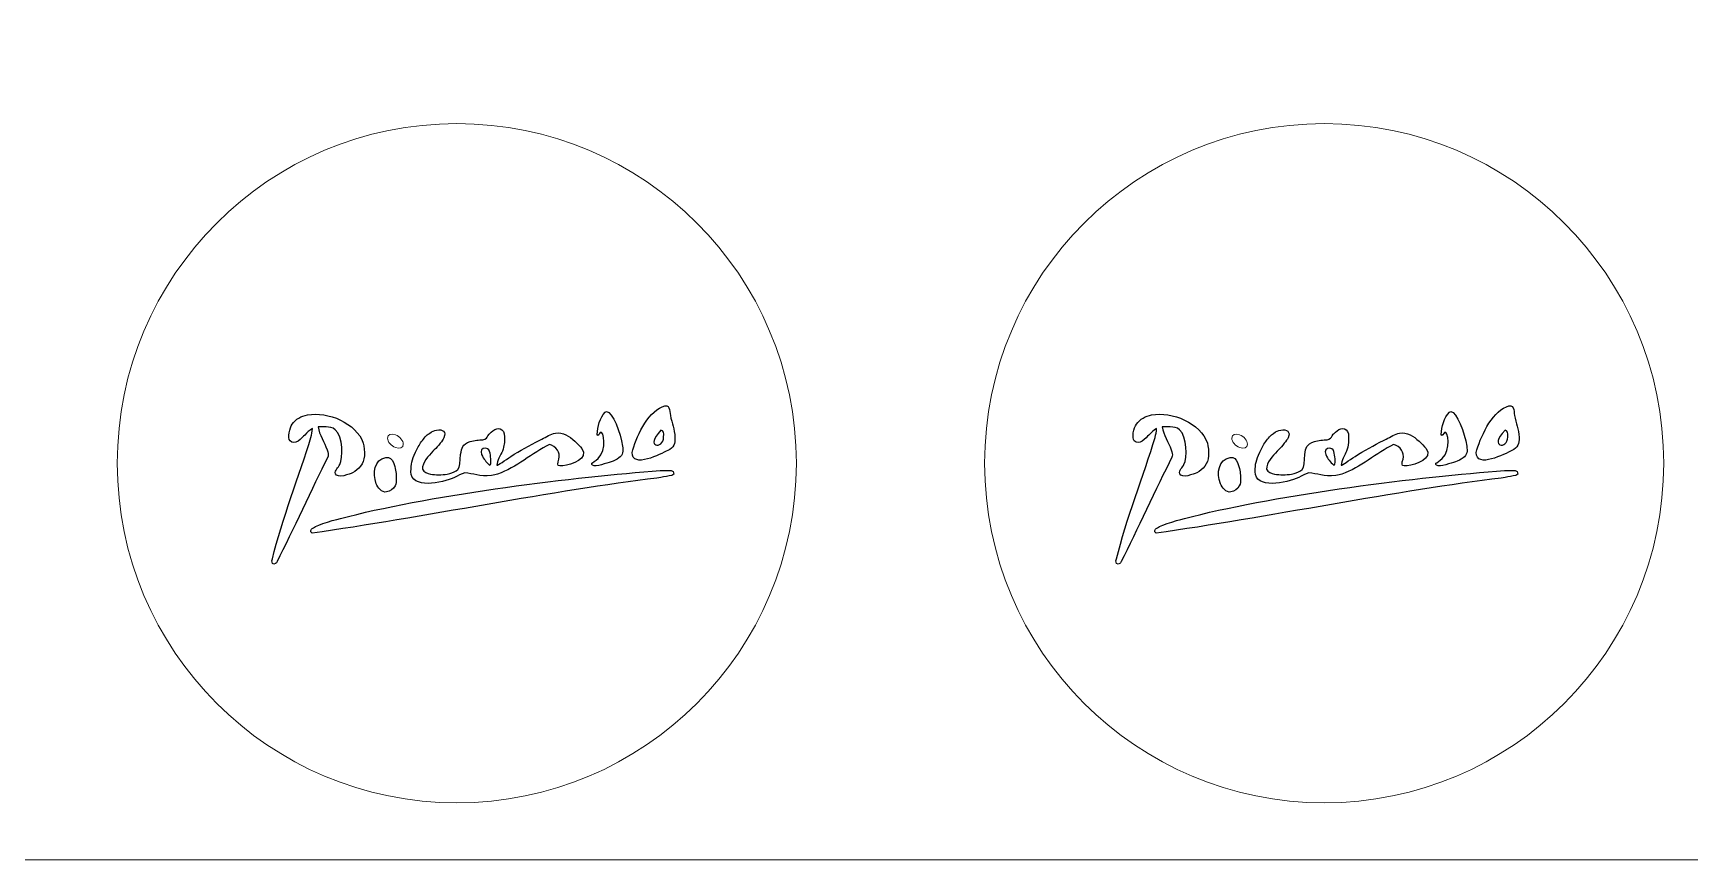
# Model space of a CAD drawing. Header units: millimetres. Extents: x -676 to 660, y -238 to 366.
# Drawn here: x 558.3 to 622.6, y 208.4 to 240.5 of the extents above; entities that cross this region are included whole.
import ezdxf

# ---------------------------------------------------------------- set-up
doc = ezdxf.new("R2010")
doc.units = ezdxf.units.MM
doc.header["$MEASUREMENT"] = 0
doc.layers.add('layer 1', color=7, linetype='Continuous')

msp = doc.modelspace()

# ---------------------------------------------------------------- linework, layer by layer
at = {"layer": 'layer 1', "color": 250, "lineweight": 20}
for points, knots in [([(221.6275, 362.1824), (221.6275, 362.1824), (457.0516, 362.1824), (457.0516, 362.1824), (457.0516, 362.1824), (457.0516, 362.1824), (659.621, 362.1824), (659.621, 362.1824), (659.621, 362.1824), (659.621, 362.1824), (659.621, 208.4226), (659.621, 208.4226), (659.621, 208.4226), (659.621, 208.4226), (457.0516, 208.4226), (457.0516, 208.4226), (457.0516, 208.4226), (457.0516, 208.4226), (221.6275, 208.4226), (221.6275, 208.4226), (221.6275, 208.4226), (221.6275, 208.4226), (221.6275, 362.1824), (221.6275, 362.1824)], [0, 0, 0, 0, 0.1428571, 0.1428571, 0.1428571, 0.1428571, 0.2857143, 0.2857143, 0.2857143, 0.2857143, 0.4285714, 0.4285714, 0.4285714, 0.4285714, 0.5714286, 0.5714286, 0.5714286, 0.5714286, 0.7142857, 0.7142857, 0.7142857, 0.7142857, 1, 1, 1, 1]), ([(574.7634, 236.9635), (582.0342, 236.9635), (587.9285, 231.0692), (587.9285, 223.7984), (587.9285, 223.7984), (587.9285, 216.5276), (582.0342, 210.6333), (574.7634, 210.6333), (574.7634, 210.6333), (567.4926, 210.6333), (561.5983, 216.5276), (561.5983, 223.7984), (561.5983, 223.7984), (561.5983, 231.0692), (567.4926, 236.9635), (574.7634, 236.9635)], [0, 0, 0, 0, 0.2, 0.2, 0.2, 0.2, 0.4, 0.4, 0.4, 0.4, 0.6, 0.6, 0.6, 0.6, 1, 1, 1, 1]), ([(608.3954, 236.9635), (615.6662, 236.9635), (621.5605, 231.0692), (621.5605, 223.7984), (621.5605, 223.7984), (621.5605, 216.5276), (615.6662, 210.6333), (608.3954, 210.6333), (608.3954, 210.6333), (601.1246, 210.6333), (595.2303, 216.5276), (595.2303, 223.7984), (595.2303, 223.7984), (595.2303, 231.0692), (601.1246, 236.9635), (608.3954, 236.9635)], [0, 0, 0, 0, 0.2, 0.2, 0.2, 0.2, 0.4, 0.4, 0.4, 0.4, 0.6, 0.6, 0.6, 0.6, 1, 1, 1, 1]), ([(572.3839, 224.9013), (572.552, 224.8386), (572.6883, 224.6764), (572.6883, 224.539), (572.6883, 224.539), (572.6883, 224.4016), (572.552, 224.341), (572.3839, 224.4037), (572.3839, 224.4037), (572.2158, 224.4664), (572.0796, 224.6286), (572.0796, 224.766), (572.0796, 224.766), (572.0796, 224.9034), (572.2158, 224.964), (572.3839, 224.9013)], [0, 0, 0, 0, 0.2, 0.2, 0.2, 0.2, 0.4, 0.4, 0.4, 0.4, 0.6, 0.6, 0.6, 0.6, 1, 1, 1, 1]), ([(605.1158, 224.9013), (605.2839, 224.8386), (605.4202, 224.6764), (605.4202, 224.539), (605.4202, 224.539), (605.4202, 224.4016), (605.2839, 224.341), (605.1158, 224.4037), (605.1158, 224.4037), (604.9477, 224.4664), (604.8115, 224.6286), (604.8115, 224.766), (604.8115, 224.766), (604.8115, 224.9034), (604.9477, 224.964), (605.1158, 224.9013)], [0, 0, 0, 0, 0.2, 0.2, 0.2, 0.2, 0.4, 0.4, 0.4, 0.4, 0.6, 0.6, 0.6, 0.6, 1, 1, 1, 1])]:
    msp.add_open_spline(points, degree=3, knots=knots, dxfattribs=at)
at = {"layer": 'layer 1', "color": 250}
for points, knots in [([(581.5582, 224.2131), (581.5582, 223.5729), (582.68, 224.1616), (582.9395, 224.2913), (582.9395, 224.2913), (583.1707, 224.4069), (583.2338, 224.5473), (583.2223, 224.8041), (583.2223, 224.8041), (583.2087, 225.1055), (583.1021, 225.3545), (583.0437, 225.6465), (583.0437, 225.6465), (583.0147, 225.8497), (583.0337, 226.1187), (582.7265, 225.99), (582.7265, 225.99), (582.1394, 225.7437), (581.697, 224.7682), (581.5582, 224.2131)], [0, 0, 0, 0, 0.1666667, 0.1666667, 0.1666667, 0.1666667, 0.3333333, 0.3333333, 0.3333333, 0.3333333, 0.5, 0.5, 0.5, 0.5, 0.6666667, 0.6666667, 0.6666667, 0.6666667, 1, 1, 1, 1]), ([(614.2901, 224.2131), (614.2901, 223.5729), (615.4119, 224.1616), (615.6714, 224.2913), (615.6714, 224.2913), (615.9026, 224.4069), (615.9657, 224.5473), (615.9542, 224.8041), (615.9542, 224.8041), (615.9406, 225.1055), (615.834, 225.3545), (615.7756, 225.6465), (615.7756, 225.6465), (615.7466, 225.8497), (615.7656, 226.1187), (615.4584, 225.99), (615.4584, 225.99), (614.8713, 225.7437), (614.4289, 224.7682), (614.2901, 224.2131)], [0, 0, 0, 0, 0.1666667, 0.1666667, 0.1666667, 0.1666667, 0.3333333, 0.3333333, 0.3333333, 0.3333333, 0.5, 0.5, 0.5, 0.5, 0.6666667, 0.6666667, 0.6666667, 0.6666667, 1, 1, 1, 1]), ([(568.2993, 224.6619), (568.4747, 224.4604), (568.7546, 224.7792), (568.866, 224.8907), (568.866, 224.8907), (568.975, 224.9996), (569.0196, 225.0634), (569.1668, 225.1415), (569.1668, 225.1415), (569.1555, 225.0398), (569.1356, 224.8957), (569.1071, 224.7996), (569.1071, 224.7996), (568.6864, 223.3822), (567.9602, 221.5646), (567.615, 220.0953), (567.615, 220.0953), (567.615, 220.0953), (567.589, 220.0171), (567.589, 220.0171), (567.589, 220.0171), (567.58, 219.815), (567.7588, 219.9071), (567.7714, 219.9389), (567.7714, 219.9389), (567.7714, 219.9389), (567.7975, 219.991), (567.7975, 219.991), (567.7975, 219.991), (568.3674, 221.1314), (569.1825, 222.8803), (569.7583, 224.0306), (569.7583, 224.0306), (569.7806, 224.0912), (569.7869, 224.1582), (569.7583, 224.2391), (569.7583, 224.2391), (569.7496, 224.2652), (569.7409, 224.2913), (569.7322, 224.3173), (569.7322, 224.3173), (569.6345, 224.6106), (569.4308, 224.8987), (569.3872, 225.2034), (569.3872, 225.2034), (569.3872, 225.2034), (569.4394, 225.2034), (569.4394, 225.2034), (569.4394, 225.2034), (569.4394, 225.2034), (569.6949, 225.2034), (569.6949, 225.2034), (569.6949, 225.2034), (569.8272, 225.2034), (569.9492, 225.1906), (570.0525, 225.0955), (570.0525, 225.0955), (570.3513, 224.8206), (570.3628, 224.0171), (570.2262, 223.7419), (570.2262, 223.7419), (570.1774, 223.6434), (570.0166, 223.5175), (570.06, 223.3875), (570.06, 223.3875), (570.1256, 223.1907), (570.6208, 223.3782), (570.7194, 223.4276), (570.7194, 223.4276), (570.9684, 223.5524), (571.1543, 223.7662), (571.1797, 224.0824), (571.1797, 224.0824), (571.1938, 224.2581), (571.1668, 224.4443), (571.1334, 224.5779), (571.1334, 224.5779), (570.8749, 225.3535), (569.7558, 225.8229), (568.9736, 225.6703), (568.9736, 225.6703), (568.7336, 225.6235), (568.5163, 225.5141), (568.382, 225.3106), (568.382, 225.3106), (568.2834, 225.1613), (568.1875, 224.7904), (568.2993, 224.6619)], [0, 0, 0, 0, 0.0434783, 0.0434783, 0.0434783, 0.0434783, 0.0869565, 0.0869565, 0.0869565, 0.0869565, 0.1304348, 0.1304348, 0.1304348, 0.1304348, 0.173913, 0.173913, 0.173913, 0.173913, 0.2173913, 0.2173913, 0.2173913, 0.2173913, 0.2608696, 0.2608696, 0.2608696, 0.2608696, 0.3043478, 0.3043478, 0.3043478, 0.3043478, 0.3478261, 0.3478261, 0.3478261, 0.3478261, 0.3913043, 0.3913043, 0.3913043, 0.3913043, 0.4347826, 0.4347826, 0.4347826, 0.4347826, 0.4782609, 0.4782609, 0.4782609, 0.4782609, 0.5217391, 0.5217391, 0.5217391, 0.5217391, 0.5652174, 0.5652174, 0.5652174, 0.5652174, 0.6086957, 0.6086957, 0.6086957, 0.6086957, 0.6521739, 0.6521739, 0.6521739, 0.6521739, 0.6956522, 0.6956522, 0.6956522, 0.6956522, 0.7391304, 0.7391304, 0.7391304, 0.7391304, 0.7826087, 0.7826087, 0.7826087, 0.7826087, 0.826087, 0.826087, 0.826087, 0.826087, 0.8695652, 0.8695652, 0.8695652, 0.8695652, 0.9130435, 0.9130435, 0.9130435, 0.9130435, 1, 1, 1, 1]), ([(580.5157, 225.7768), (580.3059, 225.567), (580.2218, 225.1965), (580.2029, 224.9167), (580.2029, 224.9167), (580.2294, 224.7998), (580.3008, 224.961), (580.3278, 224.9829), (580.3278, 224.9829), (580.4675, 225.0963), (580.5898, 224.299), (580.2417, 223.9841), (580.2417, 223.9841), (580.1399, 223.8921), (580.0185, 223.807), (579.9944, 223.7961), (579.9944, 223.7961), (579.9944, 223.7961), (579.9944, 223.744), (579.9944, 223.744), (579.9944, 223.744), (579.9944, 223.744), (580.0205, 223.7179), (580.0205, 223.7179), (580.0205, 223.7179), (580.1664, 223.6449), (580.5753, 223.8045), (580.7502, 223.8482), (580.7502, 223.8482), (580.8454, 223.8799), (580.964, 223.9301), (581.0499, 224.0005), (581.0499, 224.0005), (581.2102, 224.1318), (581.2193, 224.257), (581.1906, 224.4627), (581.1906, 224.4627), (581.1211, 224.9598), (580.7967, 225.8029), (580.5678, 225.8029), (580.5678, 225.8029), (580.5678, 225.8029), (580.5157, 225.7768), (580.5157, 225.7768)], [0, 0, 0, 0, 0.0833333, 0.0833333, 0.0833333, 0.0833333, 0.1666667, 0.1666667, 0.1666667, 0.1666667, 0.25, 0.25, 0.25, 0.25, 0.3333333, 0.3333333, 0.3333333, 0.3333333, 0.4166667, 0.4166667, 0.4166667, 0.4166667, 0.5, 0.5, 0.5, 0.5, 0.5833333, 0.5833333, 0.5833333, 0.5833333, 0.6666667, 0.6666667, 0.6666667, 0.6666667, 0.75, 0.75, 0.75, 0.75, 0.8333333, 0.8333333, 0.8333333, 0.8333333, 1, 1, 1, 1]), ([(601.0312, 224.6619), (601.2066, 224.4604), (601.4865, 224.7792), (601.5979, 224.8907), (601.5979, 224.8907), (601.7069, 224.9996), (601.7515, 225.0634), (601.8987, 225.1415), (601.8987, 225.1415), (601.8874, 225.0398), (601.8675, 224.8957), (601.839, 224.7996), (601.839, 224.7996), (601.4183, 223.3822), (600.6921, 221.5646), (600.3469, 220.0953), (600.3469, 220.0953), (600.3469, 220.0953), (600.3209, 220.0171), (600.3209, 220.0171), (600.3209, 220.0171), (600.3119, 219.815), (600.4907, 219.9071), (600.5033, 219.9389), (600.5033, 219.9389), (600.5033, 219.9389), (600.5294, 219.991), (600.5294, 219.991), (600.5294, 219.991), (601.0993, 221.1314), (601.9144, 222.8803), (602.4902, 224.0306), (602.4902, 224.0306), (602.5125, 224.0912), (602.5188, 224.1582), (602.4902, 224.2391), (602.4902, 224.2391), (602.4815, 224.2652), (602.4728, 224.2913), (602.4641, 224.3173), (602.4641, 224.3173), (602.3664, 224.6106), (602.1627, 224.8987), (602.1191, 225.2034), (602.1191, 225.2034), (602.1191, 225.2034), (602.1713, 225.2034), (602.1713, 225.2034), (602.1713, 225.2034), (602.1713, 225.2034), (602.4268, 225.2034), (602.4268, 225.2034), (602.4268, 225.2034), (602.5591, 225.2034), (602.6811, 225.1906), (602.7844, 225.0955), (602.7844, 225.0955), (603.0832, 224.8206), (603.0947, 224.0171), (602.9581, 223.7419), (602.9581, 223.7419), (602.9093, 223.6434), (602.7485, 223.5175), (602.7919, 223.3875), (602.7919, 223.3875), (602.8575, 223.1907), (603.3527, 223.3782), (603.4513, 223.4276), (603.4513, 223.4276), (603.7003, 223.5524), (603.8862, 223.7662), (603.9116, 224.0824), (603.9116, 224.0824), (603.9257, 224.2581), (603.8987, 224.4443), (603.8653, 224.5779), (603.8653, 224.5779), (603.6068, 225.3535), (602.4877, 225.8229), (601.7055, 225.6703), (601.7055, 225.6703), (601.4655, 225.6235), (601.2482, 225.5141), (601.1139, 225.3106), (601.1139, 225.3106), (601.0153, 225.1613), (600.9194, 224.7904), (601.0312, 224.6619)], [0, 0, 0, 0, 0.0434783, 0.0434783, 0.0434783, 0.0434783, 0.0869565, 0.0869565, 0.0869565, 0.0869565, 0.1304348, 0.1304348, 0.1304348, 0.1304348, 0.173913, 0.173913, 0.173913, 0.173913, 0.2173913, 0.2173913, 0.2173913, 0.2173913, 0.2608696, 0.2608696, 0.2608696, 0.2608696, 0.3043478, 0.3043478, 0.3043478, 0.3043478, 0.3478261, 0.3478261, 0.3478261, 0.3478261, 0.3913043, 0.3913043, 0.3913043, 0.3913043, 0.4347826, 0.4347826, 0.4347826, 0.4347826, 0.4782609, 0.4782609, 0.4782609, 0.4782609, 0.5217391, 0.5217391, 0.5217391, 0.5217391, 0.5652174, 0.5652174, 0.5652174, 0.5652174, 0.6086957, 0.6086957, 0.6086957, 0.6086957, 0.6521739, 0.6521739, 0.6521739, 0.6521739, 0.6956522, 0.6956522, 0.6956522, 0.6956522, 0.7391304, 0.7391304, 0.7391304, 0.7391304, 0.7826087, 0.7826087, 0.7826087, 0.7826087, 0.826087, 0.826087, 0.826087, 0.826087, 0.8695652, 0.8695652, 0.8695652, 0.8695652, 0.9130435, 0.9130435, 0.9130435, 0.9130435, 1, 1, 1, 1]), ([(613.2476, 225.7768), (613.0378, 225.567), (612.9537, 225.1965), (612.9348, 224.9167), (612.9348, 224.9167), (612.9613, 224.7998), (613.0327, 224.961), (613.0597, 224.9829), (613.0597, 224.9829), (613.1994, 225.0963), (613.3217, 224.299), (612.9736, 223.9841), (612.9736, 223.9841), (612.8718, 223.8921), (612.7504, 223.807), (612.7263, 223.7961), (612.7263, 223.7961), (612.7263, 223.7961), (612.7263, 223.744), (612.7263, 223.744), (612.7263, 223.744), (612.7263, 223.744), (612.7524, 223.7179), (612.7524, 223.7179), (612.7524, 223.7179), (612.8983, 223.6449), (613.3072, 223.8045), (613.4821, 223.8482), (613.4821, 223.8482), (613.5773, 223.8799), (613.6959, 223.9301), (613.7818, 224.0005), (613.7818, 224.0005), (613.9421, 224.1318), (613.9512, 224.257), (613.9225, 224.4627), (613.9225, 224.4627), (613.853, 224.9598), (613.5286, 225.8029), (613.2997, 225.8029), (613.2997, 225.8029), (613.2997, 225.8029), (613.2476, 225.7768), (613.2476, 225.7768)], [0, 0, 0, 0, 0.0833333, 0.0833333, 0.0833333, 0.0833333, 0.1666667, 0.1666667, 0.1666667, 0.1666667, 0.25, 0.25, 0.25, 0.25, 0.3333333, 0.3333333, 0.3333333, 0.3333333, 0.4166667, 0.4166667, 0.4166667, 0.4166667, 0.5, 0.5, 0.5, 0.5, 0.5833333, 0.5833333, 0.5833333, 0.5833333, 0.6666667, 0.6666667, 0.6666667, 0.6666667, 0.75, 0.75, 0.75, 0.75, 0.8333333, 0.8333333, 0.8333333, 0.8333333, 1, 1, 1, 1]), ([(576.033, 224.9428), (576.0266, 224.9364), (576.0207, 224.9301), (576.0153, 224.924), (576.0153, 224.924), (575.9287, 224.8271), (575.9638, 224.776), (575.8469, 224.731), (575.8469, 224.731), (575.827, 224.7233), (575.8026, 224.7158), (575.7724, 224.7082), (575.7724, 224.7082), (575.7012, 224.7023), (575.6192, 224.6968), (575.5347, 224.6864), (575.5347, 224.6864), (575.4503, 224.6761), (575.3633, 224.6608), (575.2824, 224.6354), (575.2824, 224.6354), (574.9682, 224.5366), (574.9567, 224.4009), (574.9124, 224.1349), (574.9124, 224.1349), (574.9124, 224.1349), (574.8863, 223.77), (574.8863, 223.77), (574.8863, 223.77), (574.8863, 223.77), (574.8602, 223.6397), (574.8602, 223.6397), (574.8602, 223.6397), (574.796, 223.5113), (574.7061, 223.4754), (574.5736, 223.4312), (574.5736, 223.4312), (574.5736, 223.4312), (574.4954, 223.4052), (574.4954, 223.4052), (574.4954, 223.4052), (574.4954, 223.4052), (574.3911, 223.3791), (574.3911, 223.3791), (574.3911, 223.3791), (574.1859, 223.3381), (573.9448, 223.3381), (573.7396, 223.3791), (573.7396, 223.3791), (573.6195, 223.4091), (573.4847, 223.4458), (573.4268, 223.5615), (573.4268, 223.5615), (573.4268, 223.8332), (573.6591, 224.0755), (573.8391, 224.2613), (573.8391, 224.2613), (573.9595, 224.3857), (574.1801, 224.625), (574.2348, 224.7343), (574.2348, 224.7343), (574.2348, 224.7343), (574.2608, 224.7864), (574.2608, 224.7864), (574.2608, 224.7864), (574.3779, 225.0206), (574.2111, 225.1243), (573.9825, 225.0829), (573.9825, 225.0829), (573.8609, 225.0608), (573.8297, 225.0446), (573.6982, 224.955), (573.6982, 224.955), (573.59, 224.8813), (573.4865, 224.7649), (573.3951, 224.6339), (573.3951, 224.6339), (573.3038, 224.5029), (573.2246, 224.3573), (573.1651, 224.2252), (573.1651, 224.2252), (573.0191, 223.9013), (572.9897, 223.783), (572.9847, 223.4697), (572.9847, 223.4697), (572.9741, 222.8001), (574.197, 223.0083), (574.6778, 223.2488), (574.6778, 223.2488), (574.8112, 223.3155), (574.9289, 223.3753), (575.0687, 223.4312), (575.0687, 223.4312), (575.3955, 223.3945), (575.6445, 223.2709), (576.1112, 223.327), (576.1112, 223.327), (576.1112, 223.327), (576.2415, 223.353), (576.2415, 223.353), (576.2415, 223.353), (576.2415, 223.353), (576.3458, 223.3791), (576.3458, 223.3791), (576.3458, 223.3791), (577.0684, 223.6201), (577.6936, 224.196), (578.3525, 224.5258), (578.3525, 224.5258), (578.3525, 224.5258), (578.4307, 224.4997), (578.4307, 224.4997), (578.4307, 224.4997), (578.7192, 224.3556), (578.7876, 224.1367), (578.6913, 223.8482), (578.6913, 223.8482), (578.6659, 223.6995), (578.6767, 223.6918), (578.8738, 223.6918), (578.8738, 223.6918), (579.2277, 223.7508), (579.8937, 223.9582), (579.6141, 224.3684), (579.6141, 224.3684), (579.5593, 224.4489), (579.4128, 224.5884), (579.3395, 224.6545), (579.3395, 224.6545), (579.1311, 224.8428), (578.8735, 225.0089), (578.5871, 224.9689), (578.5871, 224.9689), (578.3993, 224.9219), (578.237, 224.8199), (578.0659, 224.7343), (578.0659, 224.7343), (578.0659, 224.7343), (578.0137, 224.7082), (578.0137, 224.7082), (578.0137, 224.7082), (578.0137, 224.7082), (577.9616, 224.6822), (577.9616, 224.6822), (577.9616, 224.6822), (577.5968, 224.4997), (577.2033, 224.2823), (576.8635, 224.0593), (576.8635, 224.0593), (576.6302, 223.9063), (576.353, 223.7179), (576.3197, 223.7179), (576.3197, 223.7179), (576.3197, 223.7179), (576.3458, 223.8482), (576.3458, 223.8482), (576.3458, 223.8482), (576.3458, 223.8482), (576.3718, 223.9264), (576.3718, 223.9264), (576.3718, 223.9264), (576.4324, 224.1079), (576.522, 224.188), (576.5803, 224.4216), (576.5803, 224.4216), (576.5803, 224.4216), (576.6064, 224.604), (576.6064, 224.604), (576.6064, 224.604), (576.6064, 224.7331), (576.6331, 224.9172), (576.5684, 225.0295), (576.5684, 225.0295), (576.4359, 225.2595), (576.1884, 225.0982), (576.033, 224.9428)], [0, 0, 0, 0, 0.0222222, 0.0222222, 0.0222222, 0.0222222, 0.0444444, 0.0444444, 0.0444444, 0.0444444, 0.0666667, 0.0666667, 0.0666667, 0.0666667, 0.0888889, 0.0888889, 0.0888889, 0.0888889, 0.1111111, 0.1111111, 0.1111111, 0.1111111, 0.1333333, 0.1333333, 0.1333333, 0.1333333, 0.1555556, 0.1555556, 0.1555556, 0.1555556, 0.1777778, 0.1777778, 0.1777778, 0.1777778, 0.2, 0.2, 0.2, 0.2, 0.2222222, 0.2222222, 0.2222222, 0.2222222, 0.2444444, 0.2444444, 0.2444444, 0.2444444, 0.2666667, 0.2666667, 0.2666667, 0.2666667, 0.2888889, 0.2888889, 0.2888889, 0.2888889, 0.3111111, 0.3111111, 0.3111111, 0.3111111, 0.3333333, 0.3333333, 0.3333333, 0.3333333, 0.3555556, 0.3555556, 0.3555556, 0.3555556, 0.3777778, 0.3777778, 0.3777778, 0.3777778, 0.4, 0.4, 0.4, 0.4, 0.4222222, 0.4222222, 0.4222222, 0.4222222, 0.4444444, 0.4444444, 0.4444444, 0.4444444, 0.4666667, 0.4666667, 0.4666667, 0.4666667, 0.4888889, 0.4888889, 0.4888889, 0.4888889, 0.5111111, 0.5111111, 0.5111111, 0.5111111, 0.5333333, 0.5333333, 0.5333333, 0.5333333, 0.5555556, 0.5555556, 0.5555556, 0.5555556, 0.5777778, 0.5777778, 0.5777778, 0.5777778, 0.6, 0.6, 0.6, 0.6, 0.6222222, 0.6222222, 0.6222222, 0.6222222, 0.6444444, 0.6444444, 0.6444444, 0.6444444, 0.6666667, 0.6666667, 0.6666667, 0.6666667, 0.6888889, 0.6888889, 0.6888889, 0.6888889, 0.7111111, 0.7111111, 0.7111111, 0.7111111, 0.7333333, 0.7333333, 0.7333333, 0.7333333, 0.7555556, 0.7555556, 0.7555556, 0.7555556, 0.7777778, 0.7777778, 0.7777778, 0.7777778, 0.8, 0.8, 0.8, 0.8, 0.8222222, 0.8222222, 0.8222222, 0.8222222, 0.8444444, 0.8444444, 0.8444444, 0.8444444, 0.8666667, 0.8666667, 0.8666667, 0.8666667, 0.8888889, 0.8888889, 0.8888889, 0.8888889, 0.9111111, 0.9111111, 0.9111111, 0.9111111, 0.9333333, 0.9333333, 0.9333333, 0.9333333, 0.9555556, 0.9555556, 0.9555556, 0.9555556, 1, 1, 1, 1]), ([(582.6788, 225.0731), (582.7717, 225.0617), (582.8042, 224.9721), (582.7831, 224.8125), (582.7831, 224.8125), (582.7831, 224.3228), (582.008, 224.4028), (582.6788, 225.0731)], [0, 0, 0, 0, 0.3333333, 0.3333333, 0.3333333, 0.3333333, 1, 1, 1, 1]), ([(608.7649, 224.9428), (608.7585, 224.9364), (608.7526, 224.9301), (608.7472, 224.924), (608.7472, 224.924), (608.6606, 224.8271), (608.6957, 224.776), (608.5788, 224.731), (608.5788, 224.731), (608.5589, 224.7233), (608.5345, 224.7158), (608.5043, 224.7082), (608.5043, 224.7082), (608.4331, 224.7023), (608.3511, 224.6968), (608.2666, 224.6864), (608.2666, 224.6864), (608.1822, 224.6761), (608.0952, 224.6608), (608.0143, 224.6354), (608.0143, 224.6354), (607.7001, 224.5366), (607.6886, 224.4009), (607.6443, 224.1349), (607.6443, 224.1349), (607.6443, 224.1349), (607.6182, 223.77), (607.6182, 223.77), (607.6182, 223.77), (607.6182, 223.77), (607.5921, 223.6397), (607.5921, 223.6397), (607.5921, 223.6397), (607.5279, 223.5113), (607.438, 223.4754), (607.3055, 223.4312), (607.3055, 223.4312), (607.3055, 223.4312), (607.2273, 223.4052), (607.2273, 223.4052), (607.2273, 223.4052), (607.2273, 223.4052), (607.123, 223.3791), (607.123, 223.3791), (607.123, 223.3791), (606.9178, 223.3381), (606.6767, 223.3381), (606.4715, 223.3791), (606.4715, 223.3791), (606.3514, 223.4091), (606.2166, 223.4458), (606.1587, 223.5615), (606.1587, 223.5615), (606.1587, 223.8332), (606.391, 224.0755), (606.571, 224.2613), (606.571, 224.2613), (606.6914, 224.3857), (606.912, 224.625), (606.9667, 224.7343), (606.9667, 224.7343), (606.9667, 224.7343), (606.9927, 224.7864), (606.9927, 224.7864), (606.9927, 224.7864), (607.1098, 225.0206), (606.943, 225.1243), (606.7144, 225.0829), (606.7144, 225.0829), (606.5928, 225.0608), (606.5616, 225.0446), (606.4301, 224.955), (606.4301, 224.955), (606.3219, 224.8813), (606.2184, 224.7649), (606.127, 224.6339), (606.127, 224.6339), (606.0357, 224.5029), (605.9565, 224.3573), (605.897, 224.2252), (605.897, 224.2252), (605.751, 223.9013), (605.7216, 223.783), (605.7166, 223.4697), (605.7166, 223.4697), (605.706, 222.8001), (606.9289, 223.0083), (607.4097, 223.2488), (607.4097, 223.2488), (607.5431, 223.3155), (607.6608, 223.3753), (607.8006, 223.4312), (607.8006, 223.4312), (608.1274, 223.3945), (608.3764, 223.2709), (608.8431, 223.327), (608.8431, 223.327), (608.8431, 223.327), (608.9734, 223.353), (608.9734, 223.353), (608.9734, 223.353), (608.9734, 223.353), (609.0777, 223.3791), (609.0777, 223.3791), (609.0777, 223.3791), (609.8003, 223.6201), (610.4255, 224.196), (611.0844, 224.5258), (611.0844, 224.5258), (611.0844, 224.5258), (611.1626, 224.4997), (611.1626, 224.4997), (611.1626, 224.4997), (611.4511, 224.3556), (611.5195, 224.1367), (611.4232, 223.8482), (611.4232, 223.8482), (611.3978, 223.6995), (611.4086, 223.6918), (611.6057, 223.6918), (611.6057, 223.6918), (611.9596, 223.7508), (612.6256, 223.9582), (612.346, 224.3684), (612.346, 224.3684), (612.2912, 224.4489), (612.1447, 224.5884), (612.0714, 224.6545), (612.0714, 224.6545), (611.863, 224.8428), (611.6054, 225.0089), (611.319, 224.9689), (611.319, 224.9689), (611.1312, 224.9219), (610.9689, 224.8199), (610.7978, 224.7343), (610.7978, 224.7343), (610.7978, 224.7343), (610.7456, 224.7082), (610.7456, 224.7082), (610.7456, 224.7082), (610.7456, 224.7082), (610.6935, 224.6822), (610.6935, 224.6822), (610.6935, 224.6822), (610.3287, 224.4997), (609.9352, 224.2823), (609.5954, 224.0593), (609.5954, 224.0593), (609.3621, 223.9063), (609.0849, 223.7179), (609.0516, 223.7179), (609.0516, 223.7179), (609.0516, 223.7179), (609.0777, 223.8482), (609.0777, 223.8482), (609.0777, 223.8482), (609.0777, 223.8482), (609.1037, 223.9264), (609.1037, 223.9264), (609.1037, 223.9264), (609.1643, 224.1079), (609.2539, 224.188), (609.3122, 224.4216), (609.3122, 224.4216), (609.3122, 224.4216), (609.3383, 224.604), (609.3383, 224.604), (609.3383, 224.604), (609.3383, 224.7331), (609.365, 224.9172), (609.3003, 225.0295), (609.3003, 225.0295), (609.1678, 225.2595), (608.9203, 225.0982), (608.7649, 224.9428)], [0, 0, 0, 0, 0.0222222, 0.0222222, 0.0222222, 0.0222222, 0.0444444, 0.0444444, 0.0444444, 0.0444444, 0.0666667, 0.0666667, 0.0666667, 0.0666667, 0.0888889, 0.0888889, 0.0888889, 0.0888889, 0.1111111, 0.1111111, 0.1111111, 0.1111111, 0.1333333, 0.1333333, 0.1333333, 0.1333333, 0.1555556, 0.1555556, 0.1555556, 0.1555556, 0.1777778, 0.1777778, 0.1777778, 0.1777778, 0.2, 0.2, 0.2, 0.2, 0.2222222, 0.2222222, 0.2222222, 0.2222222, 0.2444444, 0.2444444, 0.2444444, 0.2444444, 0.2666667, 0.2666667, 0.2666667, 0.2666667, 0.2888889, 0.2888889, 0.2888889, 0.2888889, 0.3111111, 0.3111111, 0.3111111, 0.3111111, 0.3333333, 0.3333333, 0.3333333, 0.3333333, 0.3555556, 0.3555556, 0.3555556, 0.3555556, 0.3777778, 0.3777778, 0.3777778, 0.3777778, 0.4, 0.4, 0.4, 0.4, 0.4222222, 0.4222222, 0.4222222, 0.4222222, 0.4444444, 0.4444444, 0.4444444, 0.4444444, 0.4666667, 0.4666667, 0.4666667, 0.4666667, 0.4888889, 0.4888889, 0.4888889, 0.4888889, 0.5111111, 0.5111111, 0.5111111, 0.5111111, 0.5333333, 0.5333333, 0.5333333, 0.5333333, 0.5555556, 0.5555556, 0.5555556, 0.5555556, 0.5777778, 0.5777778, 0.5777778, 0.5777778, 0.6, 0.6, 0.6, 0.6, 0.6222222, 0.6222222, 0.6222222, 0.6222222, 0.6444444, 0.6444444, 0.6444444, 0.6444444, 0.6666667, 0.6666667, 0.6666667, 0.6666667, 0.6888889, 0.6888889, 0.6888889, 0.6888889, 0.7111111, 0.7111111, 0.7111111, 0.7111111, 0.7333333, 0.7333333, 0.7333333, 0.7333333, 0.7555556, 0.7555556, 0.7555556, 0.7555556, 0.7777778, 0.7777778, 0.7777778, 0.7777778, 0.8, 0.8, 0.8, 0.8, 0.8222222, 0.8222222, 0.8222222, 0.8222222, 0.8444444, 0.8444444, 0.8444444, 0.8444444, 0.8666667, 0.8666667, 0.8666667, 0.8666667, 0.8888889, 0.8888889, 0.8888889, 0.8888889, 0.9111111, 0.9111111, 0.9111111, 0.9111111, 0.9333333, 0.9333333, 0.9333333, 0.9333333, 0.9555556, 0.9555556, 0.9555556, 0.9555556, 1, 1, 1, 1]), ([(615.4107, 225.0731), (615.5036, 225.0617), (615.5361, 224.9721), (615.515, 224.8125), (615.515, 224.8125), (615.515, 224.3228), (614.7399, 224.4028), (615.4107, 225.0731)], [0, 0, 0, 0, 0.3333333, 0.3333333, 0.3333333, 0.3333333, 1, 1, 1, 1]), ([(576.0525, 224.1822), (576.0831, 224.023), (576.1185, 223.7179), (576.033, 223.7179), (576.033, 223.7179), (575.8888, 223.862), (575.8134, 223.9485), (575.7203, 224.1349), (575.7203, 224.1349), (575.6704, 224.2844), (575.7331, 224.3993), (575.8856, 224.3839), (575.8856, 224.3839), (576.0024, 224.3721), (576.0325, 224.2863), (576.0525, 224.1822)], [0, 0, 0, 0, 0.2, 0.2, 0.2, 0.2, 0.4, 0.4, 0.4, 0.4, 0.6, 0.6, 0.6, 0.6, 1, 1, 1, 1]), ([(608.7844, 224.1822), (608.815, 224.023), (608.8504, 223.7179), (608.7649, 223.7179), (608.7649, 223.7179), (608.6207, 223.862), (608.5453, 223.9485), (608.4522, 224.1349), (608.4522, 224.1349), (608.4023, 224.2844), (608.465, 224.3993), (608.6175, 224.3839), (608.6175, 224.3839), (608.7343, 224.3721), (608.7644, 224.2863), (608.7844, 224.1822)], [0, 0, 0, 0, 0.2, 0.2, 0.2, 0.2, 0.4, 0.4, 0.4, 0.4, 0.6, 0.6, 0.6, 0.6, 1, 1, 1, 1]), ([(572.0398, 222.683), (572.1871, 222.7069), (572.2992, 222.7866), (572.3695, 222.9184), (572.3695, 222.9184), (572.4247, 223.0215), (572.4162, 223.0779), (572.4165, 223.1918), (572.4165, 223.1918), (572.4171, 223.388), (572.4057, 223.5237), (572.3322, 223.744), (572.3322, 223.744), (572.3322, 223.744), (572.3062, 223.8222), (572.3062, 223.8222), (572.3062, 223.8222), (572.2355, 223.9636), (572.178, 224.0484), (572.0156, 224.0223), (572.0156, 224.0223), (571.5612, 223.9492), (571.4864, 223.4087), (571.6391, 223.0052), (571.6391, 223.0052), (571.6979, 222.8498), (571.8589, 222.6538), (572.0398, 222.683)], [0, 0, 0, 0, 0.125, 0.125, 0.125, 0.125, 0.25, 0.25, 0.25, 0.25, 0.375, 0.375, 0.375, 0.375, 0.5, 0.5, 0.5, 0.5, 0.625, 0.625, 0.625, 0.625, 0.75, 0.75, 0.75, 0.75, 1, 1, 1, 1]), ([(604.7717, 222.683), (604.919, 222.7069), (605.0311, 222.7866), (605.1014, 222.9184), (605.1014, 222.9184), (605.1566, 223.0215), (605.1481, 223.0779), (605.1484, 223.1918), (605.1484, 223.1918), (605.149, 223.388), (605.1376, 223.5237), (605.0641, 223.744), (605.0641, 223.744), (605.0641, 223.744), (605.0381, 223.8222), (605.0381, 223.8222), (605.0381, 223.8222), (604.9674, 223.9636), (604.9099, 224.0484), (604.7475, 224.0223), (604.7475, 224.0223), (604.2931, 223.9492), (604.2183, 223.4087), (604.371, 223.0052), (604.371, 223.0052), (604.4298, 222.8498), (604.5908, 222.6538), (604.7717, 222.683)], [0, 0, 0, 0, 0.125, 0.125, 0.125, 0.125, 0.25, 0.25, 0.25, 0.25, 0.375, 0.375, 0.375, 0.375, 0.5, 0.5, 0.5, 0.5, 0.625, 0.625, 0.625, 0.625, 0.75, 0.75, 0.75, 0.75, 1, 1, 1, 1]), ([(570.56, 221.7372), (570.56, 221.7372), (570.4558, 221.7111), (570.4558, 221.7111), (570.4558, 221.7111), (570.4558, 221.7111), (570.3515, 221.6851), (570.3515, 221.6851), (570.3515, 221.6851), (570.1531, 221.6355), (569.3262, 221.4155), (569.2048, 221.2941), (569.2048, 221.2941), (569.2048, 221.2941), (569.1527, 221.2681), (569.1527, 221.2681), (569.1527, 221.2681), (569.1527, 221.2681), (569.1266, 221.242), (569.1266, 221.242), (569.1266, 221.242), (569.1266, 221.242), (569.1006, 221.1899), (569.1006, 221.1899), (569.1006, 221.1899), (569.1006, 221.1899), (569.1006, 221.1378), (569.1006, 221.1378), (569.1006, 221.1378), (569.1006, 221.1378), (569.1266, 221.1117), (569.1266, 221.1117), (569.1266, 221.1117), (569.1266, 221.1117), (569.1527, 221.0856), (569.1527, 221.0856), (569.1527, 221.0856), (573.2667, 221.6662), (578.6955, 222.765), (582.5225, 223.2227), (582.5225, 223.2227), (582.5225, 223.2227), (582.6788, 223.2488), (582.6788, 223.2488), (582.6788, 223.2488), (582.8202, 223.2723), (582.9566, 223.2922), (583.0958, 223.327), (583.0958, 223.327), (583.0958, 223.327), (583.174, 223.3791), (583.174, 223.3791), (583.174, 223.3791), (583.174, 223.3791), (583.148, 223.4833), (583.148, 223.4833), (583.148, 223.4833), (583.148, 223.4833), (583.0698, 223.5094), (583.0698, 223.5094), (583.0698, 223.5094), (583.0698, 223.5094), (582.6528, 223.5094), (582.6528, 223.5094), (582.6528, 223.5094), (579.3958, 223.2922), (573.9503, 222.5851), (570.56, 221.7372)], [0, 0, 0, 0, 0.0555556, 0.0555556, 0.0555556, 0.0555556, 0.1111111, 0.1111111, 0.1111111, 0.1111111, 0.1666667, 0.1666667, 0.1666667, 0.1666667, 0.2222222, 0.2222222, 0.2222222, 0.2222222, 0.2777778, 0.2777778, 0.2777778, 0.2777778, 0.3333333, 0.3333333, 0.3333333, 0.3333333, 0.3888889, 0.3888889, 0.3888889, 0.3888889, 0.4444444, 0.4444444, 0.4444444, 0.4444444, 0.5, 0.5, 0.5, 0.5, 0.5555556, 0.5555556, 0.5555556, 0.5555556, 0.6111111, 0.6111111, 0.6111111, 0.6111111, 0.6666667, 0.6666667, 0.6666667, 0.6666667, 0.7222222, 0.7222222, 0.7222222, 0.7222222, 0.7777778, 0.7777778, 0.7777778, 0.7777778, 0.8333333, 0.8333333, 0.8333333, 0.8333333, 0.8888889, 0.8888889, 0.8888889, 0.8888889, 1, 1, 1, 1]), ([(603.2919, 221.7372), (603.2919, 221.7372), (603.1877, 221.7111), (603.1877, 221.7111), (603.1877, 221.7111), (603.1877, 221.7111), (603.0834, 221.6851), (603.0834, 221.6851), (603.0834, 221.6851), (602.885, 221.6355), (602.0581, 221.4155), (601.9367, 221.2941), (601.9367, 221.2941), (601.9367, 221.2941), (601.8846, 221.2681), (601.8846, 221.2681), (601.8846, 221.2681), (601.8846, 221.2681), (601.8585, 221.242), (601.8585, 221.242), (601.8585, 221.242), (601.8585, 221.242), (601.8325, 221.1899), (601.8325, 221.1899), (601.8325, 221.1899), (601.8325, 221.1899), (601.8325, 221.1378), (601.8325, 221.1378), (601.8325, 221.1378), (601.8325, 221.1378), (601.8585, 221.1117), (601.8585, 221.1117), (601.8585, 221.1117), (601.8585, 221.1117), (601.8846, 221.0856), (601.8846, 221.0856), (601.8846, 221.0856), (605.9986, 221.6662), (611.4274, 222.765), (615.2544, 223.2227), (615.2544, 223.2227), (615.2544, 223.2227), (615.4107, 223.2488), (615.4107, 223.2488), (615.4107, 223.2488), (615.5521, 223.2723), (615.6885, 223.2922), (615.8277, 223.327), (615.8277, 223.327), (615.8277, 223.327), (615.9059, 223.3791), (615.9059, 223.3791), (615.9059, 223.3791), (615.9059, 223.3791), (615.8799, 223.4833), (615.8799, 223.4833), (615.8799, 223.4833), (615.8799, 223.4833), (615.8017, 223.5094), (615.8017, 223.5094), (615.8017, 223.5094), (615.8017, 223.5094), (615.3847, 223.5094), (615.3847, 223.5094), (615.3847, 223.5094), (612.1277, 223.2922), (606.6822, 222.5851), (603.2919, 221.7372)], [0, 0, 0, 0, 0.0555556, 0.0555556, 0.0555556, 0.0555556, 0.1111111, 0.1111111, 0.1111111, 0.1111111, 0.1666667, 0.1666667, 0.1666667, 0.1666667, 0.2222222, 0.2222222, 0.2222222, 0.2222222, 0.2777778, 0.2777778, 0.2777778, 0.2777778, 0.3333333, 0.3333333, 0.3333333, 0.3333333, 0.3888889, 0.3888889, 0.3888889, 0.3888889, 0.4444444, 0.4444444, 0.4444444, 0.4444444, 0.5, 0.5, 0.5, 0.5, 0.5555556, 0.5555556, 0.5555556, 0.5555556, 0.6111111, 0.6111111, 0.6111111, 0.6111111, 0.6666667, 0.6666667, 0.6666667, 0.6666667, 0.7222222, 0.7222222, 0.7222222, 0.7222222, 0.7777778, 0.7777778, 0.7777778, 0.7777778, 0.8333333, 0.8333333, 0.8333333, 0.8333333, 0.8888889, 0.8888889, 0.8888889, 0.8888889, 1, 1, 1, 1])]:
    msp.add_open_spline(points, degree=3, knots=knots, dxfattribs=at)

doc.saveas('drawing.dxf')
